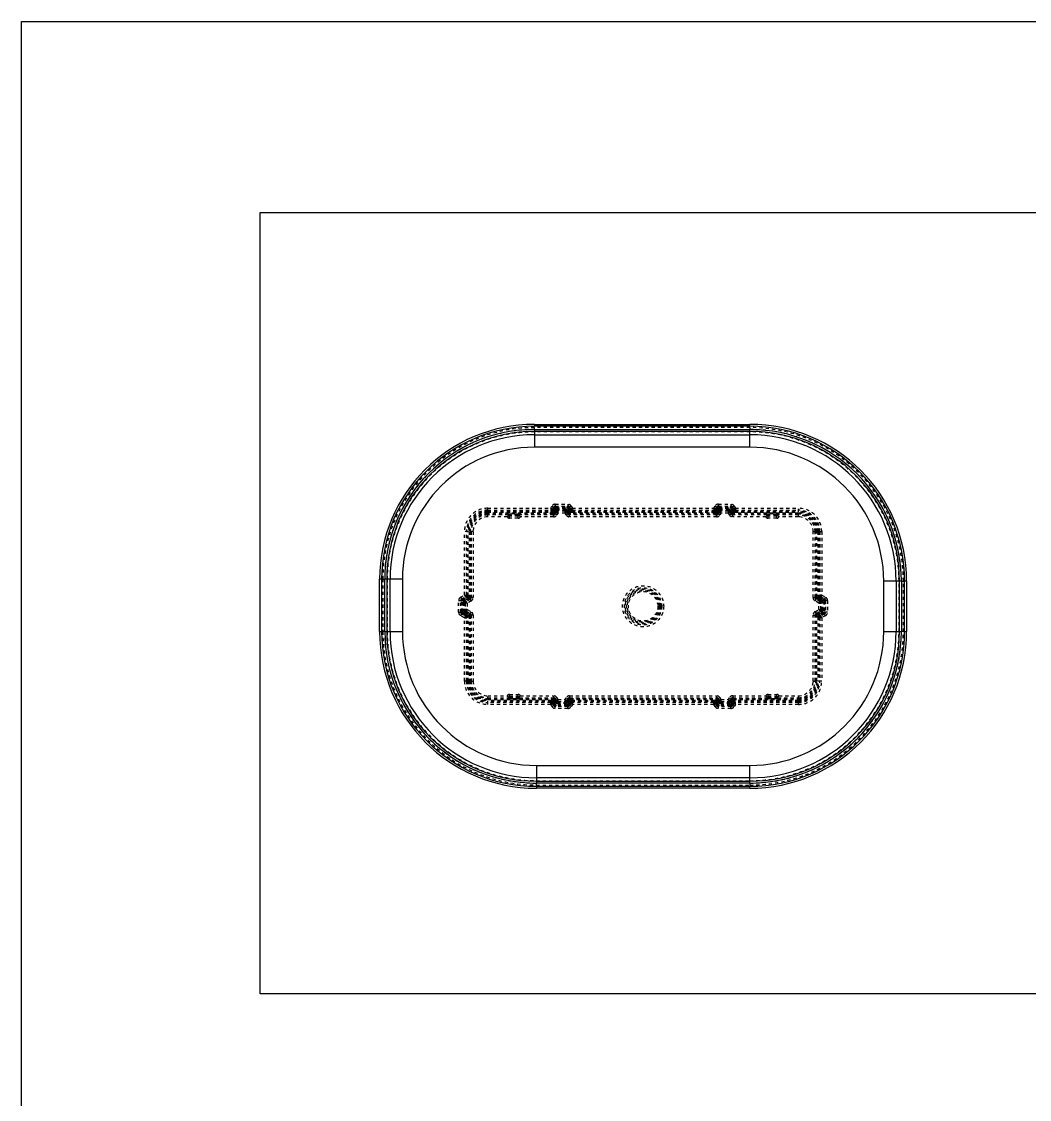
# Model space of a CAD drawing. Header units: millimetres. Extents: x 835 to 1873, y -1769 to 372.
# Drawn here: x 835 to 1354, y -183 to 372 of the extents above; entities that cross this region are included whole.
import ezdxf

# ---------------------------------------------------------------- set-up
doc = ezdxf.new("R2010")
doc.units = ezdxf.units.MM
doc.header["$LTSCALE"] = 16.335
doc.linetypes.add('HIDDEN', pattern=[0.2, 0.1, -0.1])
doc.layers.get('0').update_dxf_attribs({"linetype": 'CONTINUOUS'})
doc.layers.add('DEFAULT_2', color=8, linetype='HIDDEN')

msp = doc.modelspace()

# ---------------------------------------------------------------- linework, layer by layer
at = {"color": 7, "linetype": 'Continuous'}
for p, q in [((1098.872, 164.842), (1098.872, 163.842)), ((1098.872, 164.842), (1209.872, 164.842)), ((1209.872, 163.842), (1098.872, 163.842)), ((1098.872, 162.181), (1098.872, 153.074)), ((1098.872, 162.181), (1209.872, 162.181)), ((1209.872, 161.196), (1098.872, 161.196)), ((1209.872, 163.842), (1209.872, 164.842)), ((1209.872, 153.074), (1209.872, 162.181)), ((1098.872, 159.476), (1209.872, 159.476)), ((1209.872, 153.074), (1098.872, 153.074)), ((1019.148, 58.118), (1019.148, 85.118)), ((1020.148, 85.118), (1019.148, 85.118)), ((1020.148, 85.118), (1020.148, 58.118)), ((1021.809, 58.118), (1021.809, 85.118)), ((1030.915, 85.118), (1021.809, 85.118)), ((1022.794, 85.118), (1022.794, 58.118)), ((1024.514, 58.118), (1024.514, 85.118)), ((1030.915, 85.118), (1030.915, 58.118)), ((1287.935, 84.118), (1278.829, 84.118)), ((1278.829, 58.118), (1278.829, 84.118)), ((1285.23, 84.118), (1285.23, 58.118)), ((1286.95, 58.118), (1286.95, 84.118)), ((1287.935, 84.118), (1287.935, 58.118)), ((1290.596, 84.118), (1289.596, 84.118)), ((1289.596, 58.118), (1289.596, 84.118)), ((1290.596, 84.118), (1290.596, 58.118)), ((1019.148, 58.118), (1020.148, 58.118)), ((1021.809, 58.118), (1030.915, 58.118)), ((1278.829, 58.118), (1287.935, 58.118)), ((1289.596, 58.118), (1290.596, 58.118)), ((1099.872, -10.839), (1209.872, -10.839)), ((1099.872, -10.839), (1099.872, -19.946)), ((1209.872, -19.946), (1209.872, -10.839)), ((1209.872, -17.241), (1099.872, -17.241)), ((1099.872, -18.961), (1209.872, -18.961)), ((1209.872, -19.946), (1099.872, -19.946)), ((1099.872, -21.607), (1209.872, -21.607)), ((1099.872, -21.607), (1099.872, -22.607)), ((1209.872, -22.607), (1209.872, -21.607)), ((1209.872, -22.607), (1099.872, -22.607))]:
    msp.add_line(p, q, dxfattribs=at)
for points in [[(834.681, 372.378), (1873.117, 372.378), (1873.117, -1769.492), (834.681, -1769.492)], [(957.551, 274.073), (1828.528, 274.073), (1828.528, -128.598), (957.551, -128.598)]]:
    msp.add_lwpolyline(points, close=True)
for centre, radius, start, end in [((1098.872, 85.118), 79.724, 90, 180), ((1098.872, 85.118), 78.724, 90, 180), ((1098.872, 85.118), 77.063, 90, 180), ((1098.872, 85.118), 76.078, 90, 180), ((1209.872, 84.118), 80.724, 0, 90), ((1209.872, 84.118), 79.724, 0, 90), ((1209.872, 84.118), 78.063, 0, 90), ((1209.872, 84.118), 77.078, 0, 90), ((1098.872, 85.118), 74.358, 90, 180), ((1209.872, 84.118), 75.358, 0, 90), ((1098.872, 85.118), 67.957, 90, 180), ((1209.872, 84.118), 68.957, 0, 90), ((1099.872, 58.118), 80.724, 180, 270), ((1099.872, 58.118), 79.724, 180, 270), ((1099.872, 58.118), 78.063, 180, 270), ((1099.872, 58.118), 77.078, 180, 270), ((1099.872, 58.118), 75.358, 180, 270), ((1099.872, 58.118), 68.957, 180, 270), ((1209.872, 58.118), 80.724, 270, 0), ((1209.872, 58.118), 79.724, 270, 360), ((1209.872, 58.118), 78.063, 270, 360), ((1209.872, 58.118), 77.078, 270, 0), ((1209.872, 58.118), 75.358, 270, 0), ((1209.872, 58.118), 68.957, 270, 0)]:
    msp.add_arc(centre, radius, start, end, dxfattribs=at)
at = {"layer": 'DEFAULT_2', "color": 8, "linetype": 'HIDDEN'}
for p, q in [((1098.872, 162.181), (1098.872, 163.183)), ((1209.872, 163.183), (1098.872, 163.183)), ((1098.872, 162.198), (1209.872, 162.198)), ((1209.872, 163.183), (1209.872, 162.181)), ((1209.872, 160.953), (1098.872, 160.953)), ((1107.294, 121.646), (1107.92, 122.73)), ((1107.92, 122.73), (1108.783, 122.232)), ((1108.157, 121.148), (1108.783, 122.232)), ((1109.067, 121.739), (1108.783, 122.232)), ((1109.646, 123.726), (1109.646, 122.73)), ((1109.646, 123.726), (1116.094, 123.726)), ((1109.93, 122.237), (1109.646, 122.73)), ((1109.646, 122.73), (1116.094, 122.73)), ((1109.93, 121.739), (1109.93, 122.237)), ((1109.93, 122.237), (1115.81, 122.237)), ((1115.81, 122.237), (1116.094, 122.73)), ((1115.81, 121.739), (1115.81, 122.237)), ((1116.094, 123.726), (1116.094, 122.73)), ((1116.672, 121.739), (1116.957, 122.232)), ((1117.819, 122.73), (1116.957, 122.232)), ((1116.957, 122.232), (1117.582, 121.148)), ((1117.819, 122.73), (1118.445, 121.646)), ((1191.299, 121.646), (1191.924, 122.73)), ((1191.924, 122.73), (1192.787, 122.232)), ((1192.161, 121.148), (1192.787, 122.232)), ((1193.072, 121.739), (1192.787, 122.232)), ((1193.65, 123.726), (1193.65, 122.73)), ((1193.65, 123.726), (1200.098, 123.726)), ((1193.65, 122.73), (1200.098, 122.73)), ((1193.934, 122.237), (1193.65, 122.73)), ((1193.934, 121.739), (1193.934, 122.237)), ((1193.934, 122.237), (1199.814, 122.237)), ((1199.814, 122.237), (1200.098, 122.73)), ((1199.814, 121.739), (1199.814, 122.237)), ((1200.098, 123.726), (1200.098, 122.73)), ((1200.677, 121.739), (1200.961, 122.232)), ((1201.824, 122.73), (1200.961, 122.232)), ((1200.961, 122.232), (1201.587, 121.148)), ((1201.824, 122.73), (1202.45, 121.646)), ((1074.872, 119.659), (1074.872, 121.646)), ((1074.872, 121.646), (1107.294, 121.646)), ((1074.872, 120.65), (1107.294, 120.65)), ((1074.872, 120.157), (1107.579, 120.157)), ((1074.872, 119.659), (1107.579, 119.659)), ((1074.872, 117.201), (1074.872, 119.188)), ((1108.426, 119.188), (1074.872, 119.188)), ((1108.426, 118.69), (1074.872, 118.69)), ((1085.46, 118.197), (1074.872, 118.197)), ((1084.901, 117.201), (1074.872, 117.201)), ((1085.653, 118.095), (1085.352, 117.794)), ((1085.352, 117.794), (1085.76, 117.794)), ((1085.46, 118.197), (1085.46, 118.603)), ((1085.76, 117.794), (1085.76, 118.298)), ((1086.169, 118.298), (1085.76, 118.298)), ((1085.86, 117.989), (1086.169, 118.298)), ((1086.06, 116.489), (1086.06, 117.89)), ((1090.46, 117.89), (1086.06, 117.89)), ((1090.46, 117.485), (1086.06, 117.485)), ((1090.337, 118.642), (1086.182, 118.642)), ((1090.265, 118.388), (1086.255, 118.388)), ((1090.76, 118.298), (1090.35, 118.298)), ((1090.659, 117.989), (1090.35, 118.298)), ((1090.46, 116.489), (1090.46, 117.89)), ((1090.76, 118.298), (1090.76, 117.794)), ((1091.167, 117.794), (1090.76, 117.794)), ((1090.866, 118.095), (1091.167, 117.794)), ((1091.06, 118.603), (1091.06, 118.197)), ((1108.71, 118.197), (1091.06, 118.197)), ((1108.71, 117.201), (1091.618, 117.201)), ((1107.294, 121.646), (1107.294, 120.65)), ((1107.294, 121.646), (1108.157, 121.148)), ((1107.294, 120.65), (1107.579, 120.157)), ((1107.579, 119.659), (1107.579, 120.157)), ((1108.157, 121.148), (1108.441, 120.656)), ((1108.426, 119.188), (1108.426, 118.69)), ((1108.426, 118.69), (1108.71, 118.197)), ((1108.441, 120.656), (1109.067, 121.739)), ((1108.873, 120.407), (1108.441, 120.656)), ((1108.71, 117.201), (1108.71, 118.197)), ((1109.379, 120.341), (1108.857, 119.437)), ((1108.857, 119.437), (1109.289, 119.188)), ((1108.873, 120.407), (1109.499, 121.49)), ((1109.499, 121.49), (1109.067, 121.739)), ((1109.811, 120.092), (1109.289, 119.188)), ((1109.289, 119.188), (1109.573, 118.696)), ((1109.379, 120.341), (1109.811, 120.092)), ((1110.095, 119.599), (1109.573, 118.696)), ((1110.436, 118.197), (1109.573, 118.696)), ((1110.095, 119.599), (1109.811, 120.092)), ((1109.93, 121.739), (1115.81, 121.739)), ((1110.958, 119.101), (1110.095, 119.599)), ((1110.958, 119.101), (1110.436, 118.197)), ((1110.673, 121.088), (1110.673, 120.59)), ((1115.066, 121.088), (1110.673, 121.088)), ((1110.958, 120.097), (1110.673, 120.59)), ((1115.066, 120.59), (1110.673, 120.59)), ((1110.958, 119.101), (1110.958, 120.097)), ((1114.782, 120.097), (1110.958, 120.097)), ((1114.782, 119.101), (1110.958, 119.101)), ((1114.782, 120.097), (1115.066, 120.59)), ((1114.782, 119.101), (1114.782, 120.097)), ((1114.782, 119.101), (1115.645, 119.599)), ((1115.304, 118.197), (1114.782, 119.101)), ((1115.066, 121.088), (1115.066, 120.59)), ((1115.304, 118.197), (1116.166, 118.696)), ((1115.645, 119.599), (1115.929, 120.092)), ((1116.166, 118.696), (1115.645, 119.599)), ((1116.36, 120.341), (1115.929, 120.092)), ((1116.451, 119.188), (1115.929, 120.092)), ((1116.451, 119.188), (1116.166, 118.696)), ((1116.241, 121.49), (1116.672, 121.739)), ((1116.241, 121.49), (1116.867, 120.407)), ((1116.882, 119.437), (1116.36, 120.341)), ((1116.882, 119.437), (1116.451, 119.188)), ((1116.672, 121.739), (1117.298, 120.656)), ((1116.867, 120.407), (1117.298, 120.656)), ((1117.314, 118.69), (1117.029, 118.197)), ((1117.029, 117.201), (1117.029, 118.197)), ((1192.715, 118.197), (1117.029, 118.197)), ((1192.715, 117.201), (1117.029, 117.201)), ((1117.582, 121.148), (1117.298, 120.656)), ((1117.314, 119.188), (1117.314, 118.69)), ((1192.43, 119.188), (1117.314, 119.188)), ((1192.43, 118.69), (1117.314, 118.69)), ((1118.445, 121.646), (1117.582, 121.148)), ((1118.445, 120.65), (1118.161, 120.157)), ((1118.161, 119.659), (1118.161, 120.157)), ((1118.161, 120.157), (1191.583, 120.157)), ((1118.161, 119.659), (1191.583, 119.659)), ((1118.445, 121.646), (1118.445, 120.65)), ((1118.445, 121.646), (1191.299, 121.646)), ((1118.445, 120.65), (1191.299, 120.65)), ((1191.299, 121.646), (1191.299, 120.65)), ((1191.299, 121.646), (1192.161, 121.148)), ((1191.299, 120.65), (1191.583, 120.157)), ((1191.583, 119.659), (1191.583, 120.157)), ((1192.161, 121.148), (1192.446, 120.656)), ((1192.43, 119.188), (1192.43, 118.69)), ((1192.43, 118.69), (1192.715, 118.197)), ((1192.446, 120.656), (1193.072, 121.739)), ((1192.877, 120.407), (1192.446, 120.656)), ((1192.715, 117.201), (1192.715, 118.197)), ((1193.384, 120.341), (1192.862, 119.437)), ((1192.862, 119.437), (1193.293, 119.188)), ((1192.877, 120.407), (1193.503, 121.49)), ((1193.503, 121.49), (1193.072, 121.739)), ((1193.815, 120.092), (1193.293, 119.188)), ((1193.293, 119.188), (1193.578, 118.696)), ((1193.384, 120.341), (1193.815, 120.092)), ((1194.099, 119.599), (1193.578, 118.696)), ((1194.44, 118.197), (1193.578, 118.696)), ((1194.099, 119.599), (1193.815, 120.092)), ((1193.934, 121.739), (1199.814, 121.739)), ((1194.962, 119.101), (1194.099, 119.599)), ((1194.962, 119.101), (1194.44, 118.197)), ((1194.678, 121.088), (1194.678, 120.59)), ((1199.071, 121.088), (1194.678, 121.088)), ((1199.071, 120.59), (1194.678, 120.59)), ((1194.962, 120.097), (1194.678, 120.59)), ((1194.962, 119.101), (1194.962, 120.097)), ((1198.786, 120.097), (1194.962, 120.097)), ((1198.786, 119.101), (1194.962, 119.101)), ((1198.786, 120.097), (1199.071, 120.59)), ((1198.786, 119.101), (1198.786, 120.097)), ((1198.786, 119.101), (1199.649, 119.599)), ((1199.308, 118.197), (1198.786, 119.101)), ((1199.071, 121.088), (1199.071, 120.59)), ((1199.308, 118.197), (1200.171, 118.696)), ((1199.649, 119.599), (1199.933, 120.092)), ((1200.171, 118.696), (1199.649, 119.599)), ((1200.365, 120.341), (1199.933, 120.092)), ((1200.455, 119.188), (1199.933, 120.092)), ((1200.455, 119.188), (1200.171, 118.696)), ((1200.245, 121.49), (1200.677, 121.739)), ((1200.245, 121.49), (1200.871, 120.407)), ((1200.887, 119.437), (1200.365, 120.341)), ((1200.887, 119.437), (1200.455, 119.188)), ((1200.677, 121.739), (1201.302, 120.656)), ((1200.871, 120.407), (1201.302, 120.656)), ((1201.318, 118.69), (1201.034, 118.197)), ((1201.034, 117.201), (1201.034, 118.197)), ((1218.684, 118.197), (1201.034, 118.197)), ((1218.126, 117.201), (1201.034, 117.201)), ((1201.587, 121.148), (1201.302, 120.656)), ((1201.318, 119.188), (1201.318, 118.69)), ((1234.872, 119.188), (1201.318, 119.188)), ((1234.872, 118.69), (1201.318, 118.69)), ((1202.45, 121.646), (1201.587, 121.148)), ((1202.45, 120.65), (1202.165, 120.157)), ((1202.165, 119.659), (1202.165, 120.157)), ((1202.165, 120.157), (1234.872, 120.157)), ((1202.165, 119.659), (1234.872, 119.659)), ((1202.45, 121.646), (1202.45, 120.65)), ((1202.45, 121.646), (1234.872, 121.646)), ((1202.45, 120.65), (1234.872, 120.65)), ((1218.878, 118.095), (1218.577, 117.794)), ((1218.577, 117.794), (1218.984, 117.794)), ((1218.684, 118.197), (1218.684, 118.603)), ((1219.394, 118.298), (1218.984, 118.298)), ((1218.984, 117.794), (1218.984, 118.298)), ((1219.085, 117.989), (1219.394, 118.298)), ((1223.684, 117.89), (1219.284, 117.89)), ((1219.284, 116.489), (1219.284, 117.89)), ((1223.684, 117.485), (1219.284, 117.485)), ((1223.562, 118.642), (1219.407, 118.642)), ((1223.489, 118.388), (1219.479, 118.388)), ((1223.984, 118.298), (1223.575, 118.298)), ((1223.884, 117.989), (1223.575, 118.298)), ((1223.684, 116.489), (1223.684, 117.89)), ((1223.984, 118.298), (1223.984, 117.794)), ((1224.392, 117.794), (1223.984, 117.794)), ((1224.091, 118.095), (1224.392, 117.794)), ((1224.284, 118.603), (1224.284, 118.197)), ((1234.872, 118.197), (1224.284, 118.197)), ((1234.872, 117.201), (1224.843, 117.201)), ((1234.872, 119.659), (1234.872, 121.646)), ((1234.872, 117.201), (1234.872, 119.188)), ((1090.46, 116.489), (1086.06, 116.489)), ((1223.684, 116.489), (1219.284, 116.489)), ((1062.843, 76.93), (1062.843, 109.618)), ((1064.83, 109.618), (1062.843, 109.618)), ((1063.839, 76.93), (1063.839, 109.618)), ((1064.332, 76.648), (1064.332, 109.618)), ((1064.83, 76.648), (1064.83, 109.618)), ((1065.301, 109.618), (1065.301, 75.889)), ((1067.288, 109.618), (1065.301, 109.618)), ((1065.8, 109.618), (1065.8, 75.889)), ((1066.292, 109.618), (1066.292, 75.605)), ((1067.288, 109.618), (1067.288, 75.605)), ((1242.456, 109.618), (1244.443, 109.618)), ((1242.456, 75.605), (1242.456, 109.618)), ((1243.452, 75.605), (1243.452, 109.618)), ((1243.944, 75.889), (1243.944, 109.618)), ((1244.443, 75.889), (1244.443, 109.618)), ((1244.914, 109.618), (1246.901, 109.618)), ((1244.914, 109.618), (1244.914, 76.648)), ((1245.412, 109.618), (1245.412, 76.648)), ((1245.905, 109.618), (1245.905, 76.93)), ((1246.901, 109.618), (1246.901, 76.93)), ((1020.807, 85.118), (1020.807, 58.118)), ((1020.807, 85.118), (1021.809, 85.118)), ((1021.791, 58.118), (1021.791, 85.118)), ((1023.037, 85.118), (1023.037, 58.118)), ((1286.707, 58.118), (1286.707, 84.118)), ((1287.935, 84.118), (1288.937, 84.118)), ((1287.953, 84.118), (1287.953, 58.118)), ((1288.937, 58.118), (1288.937, 84.118)), ((1059.853, 68.024), (1059.853, 74.036)), ((1059.853, 74.036), (1060.849, 74.036)), ((1060.838, 75.755), (1062.843, 76.93)), ((1060.838, 75.755), (1061.342, 74.895)), ((1060.849, 68.024), (1060.849, 74.036)), ((1061.342, 73.753), (1060.849, 74.036)), ((1061.342, 74.895), (1063.347, 76.071)), ((1061.834, 74.613), (1061.342, 74.895)), ((1061.342, 68.323), (1061.342, 73.753)), ((1061.84, 73.753), (1061.342, 73.753)), ((1061.834, 74.613), (1063.84, 75.788)), ((1062.086, 74.183), (1061.834, 74.613)), ((1061.84, 68.323), (1061.84, 73.753)), ((1062.086, 74.183), (1064.092, 75.359)), ((1062.301, 73.007), (1062.301, 69.228)), ((1062.301, 73.007), (1062.8, 73.007)), ((1062.8, 73.007), (1062.8, 69.228)), ((1063.292, 72.722), (1062.8, 73.007)), ((1062.843, 76.93), (1063.347, 76.071)), ((1062.843, 76.93), (1063.839, 76.93)), ((1065.052, 75.458), (1063.049, 74.301)), ((1063.049, 74.301), (1063.298, 73.87)), ((1063.292, 72.722), (1063.292, 69.513)), ((1064.288, 72.722), (1063.292, 72.722)), ((1065.301, 75.027), (1063.298, 73.87)), ((1063.79, 73.585), (1063.298, 73.87)), ((1063.347, 76.071), (1063.84, 75.788)), ((1065.794, 74.742), (1063.79, 73.585)), ((1064.288, 72.722), (1063.79, 73.585)), ((1063.839, 76.93), (1064.332, 76.648)), ((1064.092, 75.359), (1063.84, 75.788)), ((1066.292, 73.879), (1064.288, 72.722)), ((1064.288, 72.722), (1064.288, 69.513)), ((1064.83, 76.648), (1064.332, 76.648)), ((1065.052, 75.458), (1065.301, 75.027)), ((1065.301, 75.889), (1065.8, 75.889)), ((1065.301, 75.027), (1065.794, 74.742)), ((1066.292, 73.879), (1065.794, 74.742)), ((1065.8, 75.889), (1066.292, 75.605)), ((1067.288, 75.605), (1066.292, 75.605)), ((1242.456, 75.605), (1243.452, 75.605)), ((1243.944, 75.889), (1243.452, 75.605)), ((1243.452, 73.879), (1243.95, 74.742)), ((1245.456, 72.722), (1243.452, 73.879)), ((1244.443, 75.889), (1243.944, 75.889)), ((1244.443, 75.027), (1243.95, 74.742)), ((1245.954, 73.585), (1243.95, 74.742)), ((1244.692, 75.458), (1244.443, 75.027)), ((1246.446, 73.87), (1244.443, 75.027)), ((1246.695, 74.301), (1244.692, 75.458)), ((1244.914, 76.648), (1245.412, 76.648)), ((1245.905, 76.93), (1245.412, 76.648)), ((1245.456, 72.722), (1245.954, 73.585)), ((1245.456, 72.722), (1246.452, 72.722)), ((1245.456, 69.513), (1245.456, 72.722)), ((1245.652, 75.359), (1245.904, 75.788)), ((1245.652, 75.359), (1247.658, 74.183)), ((1246.397, 76.071), (1245.904, 75.788)), ((1245.904, 75.788), (1247.91, 74.613)), ((1246.901, 76.93), (1245.905, 76.93)), ((1245.954, 73.585), (1246.446, 73.87)), ((1246.901, 76.93), (1246.397, 76.071)), ((1246.397, 76.071), (1248.402, 74.895)), ((1246.695, 74.301), (1246.446, 73.87)), ((1246.452, 72.722), (1246.944, 73.007)), ((1246.452, 69.513), (1246.452, 72.722)), ((1246.901, 76.93), (1248.906, 75.755)), ((1247.443, 73.007), (1246.944, 73.007)), ((1246.944, 69.228), (1246.944, 73.007)), ((1247.443, 69.228), (1247.443, 73.007)), ((1247.658, 74.183), (1247.91, 74.613)), ((1247.904, 73.753), (1248.402, 73.753)), ((1247.904, 73.753), (1247.904, 68.323)), ((1247.91, 74.613), (1248.402, 74.895)), ((1248.906, 75.755), (1248.402, 74.895)), ((1248.402, 73.753), (1248.895, 74.036)), ((1248.402, 73.753), (1248.402, 68.323)), ((1249.891, 74.036), (1248.895, 74.036)), ((1248.895, 74.036), (1248.895, 68.024)), ((1249.891, 74.036), (1249.891, 68.024)), ((1059.853, 68.024), (1060.849, 68.024)), ((1061.342, 68.323), (1060.849, 68.024)), ((1060.923, 66.258), (1061.384, 67.141)), ((1061.84, 68.323), (1061.342, 68.323)), ((1061.877, 67.44), (1061.384, 67.141)), ((1063.305, 66.138), (1061.384, 67.141)), ((1062.108, 67.881), (1061.877, 67.44)), ((1063.797, 66.436), (1061.877, 67.44)), ((1064.028, 66.878), (1062.108, 67.881)), ((1062.301, 69.228), (1062.8, 69.228)), ((1063.292, 69.513), (1062.8, 69.228)), ((1063.049, 67.934), (1063.298, 68.365)), ((1063.049, 67.934), (1065.052, 66.777)), ((1064.288, 69.513), (1063.292, 69.513)), ((1063.79, 68.65), (1063.298, 68.365)), ((1063.298, 68.365), (1065.301, 67.209)), ((1064.288, 69.513), (1063.79, 68.65)), ((1063.79, 68.65), (1065.794, 67.493)), ((1064.028, 66.878), (1063.797, 66.436)), ((1064.288, 69.513), (1066.292, 68.356)), ((1065.052, 66.777), (1065.301, 67.209)), ((1065.301, 67.209), (1065.794, 67.493)), ((1066.292, 68.356), (1065.794, 67.493)), ((1243.452, 68.356), (1245.456, 69.513)), ((1243.452, 68.356), (1243.95, 67.493)), ((1243.95, 67.493), (1245.954, 68.65)), ((1244.443, 67.209), (1243.95, 67.493)), ((1244.443, 67.209), (1246.446, 68.365)), ((1244.692, 66.777), (1244.443, 67.209)), ((1244.692, 66.777), (1246.695, 67.934)), ((1245.456, 69.513), (1246.452, 69.513)), ((1245.456, 69.513), (1245.954, 68.65)), ((1247.636, 67.881), (1245.716, 66.878)), ((1245.716, 66.878), (1245.947, 66.436)), ((1247.867, 67.44), (1245.947, 66.436)), ((1245.954, 68.65), (1246.446, 68.365)), ((1248.36, 67.141), (1246.439, 66.138)), ((1246.695, 67.934), (1246.446, 68.365)), ((1246.452, 69.513), (1246.944, 69.228)), ((1247.443, 69.228), (1246.944, 69.228)), ((1247.636, 67.881), (1247.867, 67.44)), ((1247.867, 67.44), (1248.36, 67.141)), ((1247.904, 68.323), (1248.402, 68.323)), ((1248.821, 66.258), (1248.36, 67.141)), ((1248.402, 68.323), (1248.895, 68.024)), ((1249.891, 68.024), (1248.895, 68.024)), ((1062.843, 65.255), (1060.923, 66.258)), ((1062.843, 65.255), (1063.305, 66.138)), ((1062.843, 32.618), (1062.843, 65.255)), ((1062.843, 65.255), (1063.839, 65.255)), ((1063.305, 66.138), (1063.797, 66.436)), ((1063.839, 65.255), (1064.332, 65.553)), ((1063.839, 32.618), (1063.839, 65.255)), ((1064.332, 32.618), (1064.332, 65.553)), ((1064.83, 65.553), (1064.332, 65.553)), ((1064.83, 32.618), (1064.83, 65.553)), ((1065.301, 66.346), (1065.301, 32.618)), ((1065.301, 66.346), (1065.8, 66.346)), ((1065.8, 66.346), (1066.292, 66.63)), ((1065.8, 66.346), (1065.8, 32.618)), ((1066.292, 66.63), (1066.292, 32.618)), ((1067.288, 66.63), (1066.292, 66.63)), ((1067.288, 66.63), (1067.288, 32.618)), ((1242.456, 66.63), (1243.452, 66.63)), ((1242.456, 32.618), (1242.456, 66.63)), ((1243.944, 66.346), (1243.452, 66.63)), ((1243.452, 32.618), (1243.452, 66.63)), ((1244.443, 66.346), (1243.944, 66.346)), ((1243.944, 32.618), (1243.944, 66.346)), ((1244.443, 32.618), (1244.443, 66.346)), ((1244.914, 65.553), (1245.412, 65.553)), ((1244.914, 65.553), (1244.914, 32.618)), ((1245.905, 65.255), (1245.412, 65.553)), ((1245.412, 65.553), (1245.412, 32.618)), ((1246.901, 65.255), (1245.905, 65.255)), ((1245.905, 65.255), (1245.905, 32.618)), ((1246.439, 66.138), (1245.947, 66.436)), ((1246.901, 65.255), (1246.439, 66.138)), ((1248.821, 66.258), (1246.901, 65.255)), ((1246.901, 65.255), (1246.901, 32.618)), ((1021.809, 58.118), (1020.807, 58.118)), ((1288.937, 58.118), (1287.935, 58.118)), ((1064.83, 32.618), (1062.843, 32.618)), ((1065.301, 32.618), (1067.288, 32.618)), ((1242.456, 32.618), (1244.443, 32.618)), ((1246.901, 32.618), (1244.914, 32.618)), ((1074.872, 23.047), (1074.872, 25.034)), ((1074.872, 25.034), (1084.901, 25.034)), ((1074.872, 24.038), (1085.46, 24.038)), ((1074.872, 23.545), (1108.426, 23.545)), ((1074.872, 23.047), (1108.426, 23.047)), ((1074.872, 20.589), (1074.872, 22.576)), ((1107.579, 22.576), (1074.872, 22.576)), ((1085.352, 24.441), (1085.76, 24.441)), ((1085.653, 24.14), (1085.352, 24.441)), ((1085.46, 23.633), (1085.46, 24.038)), ((1085.76, 23.938), (1085.76, 24.441)), ((1085.76, 23.938), (1086.169, 23.938)), ((1085.86, 24.246), (1086.169, 23.938)), ((1086.06, 24.345), (1086.06, 25.746)), ((1086.06, 25.746), (1090.46, 25.746)), ((1086.06, 24.75), (1090.46, 24.75)), ((1086.06, 24.345), (1090.46, 24.345)), ((1086.182, 23.593), (1090.337, 23.593)), ((1086.255, 23.847), (1090.265, 23.847)), ((1090.659, 24.246), (1090.35, 23.938)), ((1090.35, 23.938), (1090.76, 23.938)), ((1090.46, 24.345), (1090.46, 25.746)), ((1090.76, 24.441), (1090.76, 23.938)), ((1091.167, 24.441), (1090.76, 24.441)), ((1090.866, 24.14), (1091.167, 24.441)), ((1091.06, 24.038), (1091.06, 23.633)), ((1091.06, 24.038), (1108.71, 24.038)), ((1091.618, 25.034), (1108.71, 25.034)), ((1107.579, 22.576), (1107.579, 22.078)), ((1108.426, 23.545), (1108.71, 24.038)), ((1108.426, 23.047), (1108.426, 23.545)), ((1108.71, 25.034), (1108.71, 24.038)), ((1108.857, 22.798), (1109.289, 23.047)), ((1108.857, 22.798), (1109.379, 21.894)), ((1109.289, 23.047), (1109.573, 23.54)), ((1109.289, 23.047), (1109.811, 22.143)), ((1110.436, 24.038), (1109.573, 23.54)), ((1109.573, 23.54), (1110.095, 22.636)), ((1110.095, 22.636), (1109.811, 22.143)), ((1110.958, 23.134), (1110.095, 22.636)), ((1110.436, 24.038), (1110.958, 23.134)), ((1110.958, 23.134), (1110.958, 22.138)), ((1110.958, 23.134), (1114.782, 23.134)), ((1114.782, 23.134), (1115.304, 24.038)), ((1114.782, 23.134), (1115.645, 22.636)), ((1114.782, 23.134), (1114.782, 22.138)), ((1115.304, 24.038), (1116.166, 23.54)), ((1115.645, 22.636), (1116.166, 23.54)), ((1115.645, 22.636), (1115.929, 22.143)), ((1115.929, 22.143), (1116.451, 23.047)), ((1116.451, 23.047), (1116.166, 23.54)), ((1116.36, 21.894), (1116.882, 22.798)), ((1116.882, 22.798), (1116.451, 23.047)), ((1117.029, 25.034), (1192.715, 25.034)), ((1117.029, 25.034), (1117.029, 24.038)), ((1117.314, 23.545), (1117.029, 24.038)), ((1117.029, 24.038), (1192.715, 24.038)), ((1117.314, 23.545), (1192.43, 23.545)), ((1117.314, 23.047), (1117.314, 23.545)), ((1117.314, 23.047), (1192.43, 23.047)), ((1191.583, 22.576), (1118.161, 22.576)), ((1118.161, 22.576), (1118.161, 22.078)), ((1191.583, 22.576), (1191.583, 22.078)), ((1192.43, 23.545), (1192.715, 24.038)), ((1192.43, 23.047), (1192.43, 23.545)), ((1192.715, 25.034), (1192.715, 24.038)), ((1192.862, 22.798), (1193.293, 23.047)), ((1192.862, 22.798), (1193.384, 21.894)), ((1193.293, 23.047), (1193.578, 23.54)), ((1193.293, 23.047), (1193.815, 22.143)), ((1194.44, 24.038), (1193.578, 23.54)), ((1193.578, 23.54), (1194.099, 22.636)), ((1194.099, 22.636), (1193.815, 22.143)), ((1194.962, 23.134), (1194.099, 22.636)), ((1194.44, 24.038), (1194.962, 23.134)), ((1194.962, 23.134), (1198.786, 23.134)), ((1194.962, 23.134), (1194.962, 22.138)), ((1198.786, 23.134), (1199.308, 24.038)), ((1198.786, 23.134), (1199.649, 22.636)), ((1198.786, 23.134), (1198.786, 22.138)), ((1199.308, 24.038), (1200.171, 23.54)), ((1199.649, 22.636), (1200.171, 23.54)), ((1199.649, 22.636), (1199.933, 22.143)), ((1199.933, 22.143), (1200.455, 23.047)), ((1200.455, 23.047), (1200.171, 23.54)), ((1200.365, 21.894), (1200.887, 22.798)), ((1200.887, 22.798), (1200.455, 23.047)), ((1201.034, 25.034), (1218.126, 25.034)), ((1201.034, 25.034), (1201.034, 24.038)), ((1201.034, 24.038), (1218.684, 24.038)), ((1201.318, 23.545), (1201.034, 24.038)), ((1201.318, 23.545), (1234.872, 23.545)), ((1201.318, 23.047), (1201.318, 23.545)), ((1201.318, 23.047), (1234.872, 23.047)), ((1234.872, 22.576), (1202.165, 22.576)), ((1202.165, 22.576), (1202.165, 22.078)), ((1218.577, 24.441), (1218.984, 24.441)), ((1218.878, 24.14), (1218.577, 24.441)), ((1218.684, 23.633), (1218.684, 24.038)), ((1218.984, 23.938), (1218.984, 24.441)), ((1218.984, 23.938), (1219.394, 23.938)), ((1219.085, 24.246), (1219.394, 23.938)), ((1219.284, 25.746), (1223.684, 25.746)), ((1219.284, 24.345), (1219.284, 25.746)), ((1219.284, 24.75), (1223.684, 24.75)), ((1219.284, 24.345), (1223.684, 24.345)), ((1219.407, 23.593), (1223.562, 23.593)), ((1219.479, 23.847), (1223.489, 23.847)), ((1223.884, 24.246), (1223.575, 23.938)), ((1223.575, 23.938), (1223.984, 23.938)), ((1223.684, 24.345), (1223.684, 25.746)), ((1224.392, 24.441), (1223.984, 24.441)), ((1223.984, 24.441), (1223.984, 23.938)), ((1224.091, 24.14), (1224.392, 24.441)), ((1224.284, 24.038), (1234.872, 24.038)), ((1224.284, 24.038), (1224.284, 23.633)), ((1224.843, 25.034), (1234.872, 25.034)), ((1234.872, 23.047), (1234.872, 25.034)), ((1234.872, 20.589), (1234.872, 22.576)), ((1107.579, 22.078), (1074.872, 22.078)), ((1107.294, 21.585), (1074.872, 21.585)), ((1107.294, 20.589), (1074.872, 20.589)), ((1107.294, 21.585), (1107.579, 22.078)), ((1107.294, 20.589), (1107.294, 21.585)), ((1107.294, 20.589), (1108.157, 21.087)), ((1107.92, 19.505), (1107.294, 20.589)), ((1107.92, 19.505), (1108.783, 20.003)), ((1108.157, 21.087), (1108.441, 21.58)), ((1108.783, 20.003), (1108.157, 21.087)), ((1108.873, 21.829), (1108.441, 21.58)), ((1109.067, 20.496), (1108.441, 21.58)), ((1109.067, 20.496), (1108.783, 20.003)), ((1109.499, 20.745), (1108.873, 21.829)), ((1109.499, 20.745), (1109.067, 20.496)), ((1109.379, 21.894), (1109.811, 22.143)), ((1109.93, 19.998), (1109.646, 19.505)), ((1109.646, 18.509), (1109.646, 19.505)), ((1116.094, 19.505), (1109.646, 19.505)), ((1116.094, 18.509), (1109.646, 18.509)), ((1109.93, 20.496), (1109.93, 19.998)), ((1115.81, 20.496), (1109.93, 20.496)), ((1115.81, 19.998), (1109.93, 19.998)), ((1110.958, 22.138), (1110.673, 21.645)), ((1110.673, 21.147), (1110.673, 21.645)), ((1110.673, 21.645), (1115.066, 21.645)), ((1110.673, 21.147), (1115.066, 21.147)), ((1110.958, 22.138), (1114.782, 22.138)), ((1114.782, 22.138), (1115.066, 21.645)), ((1115.066, 21.147), (1115.066, 21.645)), ((1115.81, 20.496), (1115.81, 19.998)), ((1115.81, 19.998), (1116.094, 19.505)), ((1116.36, 21.894), (1115.929, 22.143)), ((1116.094, 18.509), (1116.094, 19.505)), ((1116.867, 21.829), (1116.241, 20.745)), ((1116.241, 20.745), (1116.672, 20.496)), ((1117.298, 21.58), (1116.672, 20.496)), ((1116.672, 20.496), (1116.957, 20.003)), ((1116.867, 21.829), (1117.298, 21.58)), ((1117.582, 21.087), (1116.957, 20.003)), ((1117.819, 19.505), (1116.957, 20.003)), ((1117.582, 21.087), (1117.298, 21.58)), ((1118.445, 20.589), (1117.582, 21.087)), ((1118.445, 20.589), (1117.819, 19.505)), ((1118.445, 21.585), (1118.161, 22.078)), ((1191.583, 22.078), (1118.161, 22.078)), ((1191.299, 21.585), (1118.445, 21.585)), ((1118.445, 20.589), (1118.445, 21.585)), ((1191.299, 20.589), (1118.445, 20.589)), ((1191.299, 21.585), (1191.583, 22.078)), ((1191.299, 20.589), (1191.299, 21.585)), ((1191.299, 20.589), (1192.161, 21.087)), ((1191.924, 19.505), (1191.299, 20.589)), ((1191.924, 19.505), (1192.787, 20.003)), ((1192.161, 21.087), (1192.446, 21.58)), ((1192.787, 20.003), (1192.161, 21.087)), ((1192.877, 21.829), (1192.446, 21.58)), ((1193.072, 20.496), (1192.446, 21.58)), ((1193.072, 20.496), (1192.787, 20.003)), ((1193.503, 20.745), (1192.877, 21.829)), ((1193.503, 20.745), (1193.072, 20.496)), ((1193.384, 21.894), (1193.815, 22.143)), ((1193.934, 19.998), (1193.65, 19.505)), ((1200.098, 19.505), (1193.65, 19.505)), ((1193.65, 18.509), (1193.65, 19.505)), ((1200.098, 18.509), (1193.65, 18.509)), ((1199.814, 20.496), (1193.934, 20.496)), ((1193.934, 20.496), (1193.934, 19.998)), ((1199.814, 19.998), (1193.934, 19.998)), ((1194.962, 22.138), (1194.678, 21.645)), ((1194.678, 21.645), (1199.071, 21.645)), ((1194.678, 21.147), (1194.678, 21.645)), ((1194.678, 21.147), (1199.071, 21.147)), ((1194.962, 22.138), (1198.786, 22.138)), ((1198.786, 22.138), (1199.071, 21.645)), ((1199.071, 21.147), (1199.071, 21.645)), ((1199.814, 20.496), (1199.814, 19.998)), ((1199.814, 19.998), (1200.098, 19.505)), ((1200.365, 21.894), (1199.933, 22.143)), ((1200.098, 18.509), (1200.098, 19.505)), ((1200.871, 21.829), (1200.245, 20.745)), ((1200.245, 20.745), (1200.677, 20.496)), ((1201.302, 21.58), (1200.677, 20.496)), ((1200.677, 20.496), (1200.961, 20.003)), ((1200.871, 21.829), (1201.302, 21.58)), ((1201.587, 21.087), (1200.961, 20.003)), ((1201.824, 19.505), (1200.961, 20.003)), ((1201.587, 21.087), (1201.302, 21.58)), ((1202.45, 20.589), (1201.587, 21.087)), ((1202.45, 20.589), (1201.824, 19.505)), ((1234.872, 22.078), (1202.165, 22.078)), ((1202.45, 21.585), (1202.165, 22.078)), ((1234.872, 21.585), (1202.45, 21.585)), ((1202.45, 20.589), (1202.45, 21.585)), ((1234.872, 20.589), (1202.45, 20.589)), ((1099.872, -18.718), (1209.872, -18.718)), ((1099.872, -20.948), (1099.872, -19.946)), ((1209.872, -19.963), (1099.872, -19.963)), ((1099.872, -20.948), (1209.872, -20.948)), ((1209.872, -19.946), (1209.872, -20.948))]:
    msp.add_line(p, q, dxfattribs=at)
for radius in [10.6, 9.6, 9.1, 8.6, 8.1, 7.6]:
    msp.add_circle((1154.872, 71.118), radius, dxfattribs=at)
for centre, radius, start, end in [((1098.872, 85.118), 78.065, 90, 180), ((1098.872, 85.118), 77.081, 90, 180), ((1209.872, 84.118), 79.065, 0, 90), ((1209.872, 84.118), 78.081, 0, 90), ((1098.872, 85.118), 75.835, 90, 180), ((1209.872, 84.118), 76.835, 0, 90), ((1109.645, 121.735), 1.991, 89.98259, 150.01741), ((1109.64, 121.743), 0.987, 89.69124, 150.30876), ((1109.932, 121.237), 1, 90.12541, 149.87459), ((1115.807, 121.237), 1, 30.12541, 89.87459), ((1116.095, 121.735), 1.991, 29.98259, 90.01741), ((1116.099, 121.743), 0.987, 29.69124, 90.30876), ((1193.649, 121.735), 1.991, 89.98259, 150.01741), ((1193.645, 121.743), 0.987, 89.69124, 150.30876), ((1193.937, 121.237), 1, 90.12541, 149.87459), ((1199.812, 121.237), 1, 30.12541, 89.87459), ((1200.099, 121.735), 1.991, 29.98259, 90.01741), ((1200.104, 121.743), 0.987, 29.69124, 90.30876), ((1074.872, 109.618), 12.029, 90, 180), ((1074.872, 109.618), 11.033, 90, 180), ((1074.872, 109.618), 10.54, 90, 180), ((1074.872, 109.618), 10.042, 90, 180), ((1074.872, 109.618), 9.571, 90, 180), ((1074.872, 109.618), 9.072, 90, 180), ((1074.872, 109.618), 8.58, 90, 180), ((1074.872, 109.618), 7.584, 90, 180), ((1086.061, 117.788), 1.299, 206.85174, 269.95407), ((1085.459, 118.306), 0.297, 75.60865, 89.96308), ((1084.606, 119.858), 2.209, 315.04553, 318.27519), ((1085.449, 118.296), 0.811, 6.50944, 25.28323), ((1091.07, 118.296), 0.811, 154.71715, 173.49019), ((1091.919, 119.864), 2.217, 221.72963, 224.94743), ((1090.459, 117.788), 1.299, 270.0461, 333.14809), ((1091.06, 118.306), 0.297, 90.03437, 104.30272), ((1107.29, 121.654), 1.004, 270.26349, 329.73651), ((1107.582, 121.149), 0.991, 269.83608, 330.16392), ((1107.579, 121.153), 1.494, 269.98976, 330.01024), ((1108.426, 119.686), 0.498, 269.98078, 330.01922), ((1108.424, 119.69), 1, 270.12541, 329.87459), ((1108.716, 119.184), 0.987, 269.69124, 330.30876), ((1108.711, 119.193), 1.991, 269.98259, 330.01741), ((1110.673, 119.594), 1.494, 89.98976, 150.01024), ((1109.93, 121.242), 0.498, 89.98078, 150.01922), ((1110.67, 119.599), 0.991, 89.83608, 150.16392), ((1110.962, 119.093), 1.004, 90.26349, 149.73651), ((1114.777, 119.093), 1.004, 30.26349, 89.73651), ((1115.067, 119.594), 1.494, 29.98978, 90.01022), ((1115.069, 119.599), 0.991, 29.83608, 90.16392), ((1117.029, 119.193), 1.991, 209.98259, 270.01741), ((1115.81, 121.242), 0.498, 29.98078, 90.01922), ((1117.024, 119.184), 0.987, 209.69124, 270.30876), ((1117.316, 119.69), 1, 210.12541, 269.87459), ((1118.161, 121.153), 1.494, 209.98978, 270.01022), ((1117.313, 119.686), 0.498, 209.98078, 270.01922), ((1118.158, 121.149), 0.991, 209.83608, 270.16392), ((1118.45, 121.654), 1.004, 210.26349, 269.73651), ((1191.294, 121.654), 1.004, 270.26349, 329.73651), ((1191.586, 121.149), 0.991, 269.83608, 330.16392), ((1191.583, 121.153), 1.494, 269.98976, 330.01024), ((1192.431, 119.686), 0.498, 269.98078, 330.01922), ((1192.428, 119.69), 1, 270.12541, 329.87459), ((1192.72, 119.184), 0.987, 269.69124, 330.30876), ((1192.715, 119.193), 1.991, 269.98259, 330.01741), ((1194.677, 119.594), 1.494, 89.98976, 150.01024), ((1193.934, 121.242), 0.498, 89.98078, 150.01922), ((1194.675, 119.599), 0.991, 89.83608, 150.16392), ((1194.967, 119.093), 1.004, 90.26349, 149.73651), ((1198.782, 119.093), 1.004, 30.26349, 89.73651), ((1199.071, 119.594), 1.494, 29.98978, 90.01022), ((1199.074, 119.599), 0.991, 29.83608, 90.16392), ((1201.033, 119.193), 1.991, 209.98259, 270.01741), ((1199.814, 121.242), 0.498, 29.98078, 90.01922), ((1201.028, 119.184), 0.987, 209.69124, 270.30876), ((1201.32, 119.69), 1, 210.12541, 269.87459), ((1202.165, 121.153), 1.494, 209.98978, 270.01022), ((1201.318, 119.686), 0.498, 209.98078, 270.01922), ((1202.162, 121.149), 0.991, 209.83608, 270.16392), ((1202.454, 121.654), 1.004, 210.26349, 269.73651), ((1219.285, 117.788), 1.299, 206.85174, 269.95407), ((1218.684, 118.306), 0.297, 75.60865, 89.96308), ((1217.831, 119.858), 2.209, 315.04553, 318.27519), ((1218.674, 118.296), 0.811, 6.50944, 25.28323), ((1224.295, 118.296), 0.811, 154.71715, 173.49019), ((1225.144, 119.864), 2.217, 221.72963, 224.94743), ((1223.683, 117.788), 1.299, 270.0461, 333.14809), ((1224.285, 118.306), 0.297, 90.03437, 104.30272), ((1234.872, 109.618), 12.029, 0, 90), ((1234.872, 109.618), 11.033, 0, 90), ((1234.872, 109.618), 10.54, 0, 90), ((1234.872, 109.618), 10.042, 0, 90), ((1234.872, 109.618), 9.571, 0, 90), ((1234.872, 109.618), 9.072, 0, 90), ((1234.872, 109.618), 8.58, 0, 90), ((1234.872, 109.618), 7.584, 0, 90), ((1061.845, 74.036), 1.991, 120.36297, 180.01702), ((1061.836, 74.041), 0.987, 120.0744, 180.30559), ((1062.342, 73.751), 1, 120.50446, 179.87554), ((1062.338, 73.754), 0.498, 120.3612, 180.01879), ((1063.795, 73.007), 1.494, 119.98978, 180.01022), ((1063.791, 73.01), 0.991, 119.83608, 180.16392), ((1064.296, 72.718), 1.004, 120.26349, 179.73651), ((1062.835, 76.935), 1.004, 300.64127, 359.73873), ((1063.341, 76.645), 0.991, 300.21785, 0.16215), ((1063.336, 76.648), 1.494, 300.36998, 0.01002), ((1064.804, 75.889), 0.498, 299.98078, 0.01922), ((1064.8, 75.891), 1, 300.12541, 359.87459), ((1065.305, 75.6), 0.987, 299.69124, 0.30876), ((1065.297, 75.604), 1.991, 299.98259, 0.01741), ((1244.447, 75.604), 1.991, 179.98259, 240.01741), ((1244.439, 75.6), 0.987, 179.69124, 240.30876), ((1244.944, 75.891), 1, 180.12541, 239.87459), ((1244.94, 75.889), 0.498, 179.98078, 240.01922), ((1246.408, 76.648), 1.494, 179.98996, 239.63005), ((1246.403, 76.645), 0.991, 179.83785, 239.78216), ((1246.909, 76.935), 1.004, 180.26127, 239.35873), ((1245.448, 72.718), 1.004, 0.26349, 59.73651), ((1245.953, 73.01), 0.991, 359.83608, 60.16392), ((1245.949, 73.007), 1.494, 359.98976, 60.01024), ((1247.406, 73.754), 0.498, 359.9812, 59.6388), ((1247.402, 73.751), 1, 0.12446, 59.49554), ((1247.908, 74.041), 0.987, 359.69441, 59.9256), ((1247.899, 74.036), 1.991, 359.98297, 59.63703), ((1061.844, 68.024), 1.991, 179.97995, 242.43005), ((1061.836, 68.019), 0.987, 179.67044, 242.73956), ((1062.342, 68.325), 1, 180.12404, 242.28596), ((1062.338, 68.322), 0.498, 179.97979, 242.43022), ((1063.795, 69.228), 1.494, 179.98976, 240.01024), ((1063.791, 69.225), 0.991, 179.83608, 240.16392), ((1064.296, 69.517), 1.004, 180.26349, 239.73651), ((1063.336, 65.554), 1.494, 359.98793, 62.42208), ((1064.804, 66.346), 0.498, 359.98078, 60.01922), ((1064.8, 66.344), 1, 0.12541, 59.87459), ((1065.305, 66.636), 0.987, 359.69124, 60.30876), ((1065.297, 66.631), 1.991, 359.98259, 60.01741), ((1244.447, 66.631), 1.991, 119.98259, 180.01741), ((1244.439, 66.636), 0.987, 119.69124, 180.30876), ((1244.944, 66.344), 1, 120.12541, 179.87459), ((1244.94, 66.346), 0.498, 119.98078, 180.01922), ((1246.408, 65.554), 1.494, 117.57792, 180.01207), ((1245.448, 69.517), 1.004, 300.26349, 359.73651), ((1245.953, 69.225), 0.991, 299.83608, 0.16392), ((1245.949, 69.228), 1.494, 299.98978, 0.01022), ((1247.406, 68.322), 0.498, 297.56979, 0.02021), ((1247.402, 68.325), 1, 297.71404, 359.87596), ((1247.908, 68.019), 0.987, 297.26044, 0.32956), ((1247.899, 68.024), 1.991, 297.56995, 0.02005), ((1062.835, 65.25), 1.004, 0.27792, 62.13208), ((1063.341, 65.556), 0.991, 359.82447, 62.58554), ((1246.403, 65.556), 0.991, 117.41447, 180.17553), ((1246.909, 65.25), 1.004, 117.86792, 179.72208), ((1099.872, 58.118), 79.065, 180, 270), ((1099.872, 58.118), 78.081, 180, 270), ((1099.872, 58.118), 76.835, 180, 270), ((1209.872, 58.118), 79.065, 270, 360), ((1209.872, 58.118), 78.081, 270, 0), ((1209.872, 58.118), 76.835, 270, 0), ((1074.872, 32.618), 12.029, 180, 270), ((1074.872, 32.618), 11.033, 180, 270), ((1074.872, 32.618), 10.54, 180, 270), ((1074.872, 32.618), 10.042, 180, 270), ((1074.872, 32.618), 9.571, 180, 270), ((1074.872, 32.618), 9.072, 180, 270), ((1074.872, 32.618), 8.58, 180, 270), ((1074.872, 32.618), 7.584, 180, 270), ((1234.872, 32.618), 12.029, 270, 0), ((1234.872, 32.618), 11.033, 270, 0), ((1234.872, 32.618), 10.54, 270, 0), ((1234.872, 32.618), 10.042, 270, 0), ((1234.872, 32.618), 9.571, 270, 0), ((1234.872, 32.618), 9.072, 270, 0), ((1234.872, 32.618), 8.58, 270, 0), ((1234.872, 32.618), 7.584, 270, 0), ((1086.061, 24.447), 1.299, 90.0461, 153.14809), ((1085.46, 23.928), 0.296, 270.00564, 277.7683), ((1084.598, 22.37), 2.219, 41.73156, 44.94618), ((1085.449, 23.939), 0.811, 334.71759, 353.48975), ((1091.913, 22.377), 2.209, 135.04553, 138.27519), ((1091.07, 23.939), 0.811, 186.50944, 205.28323), ((1090.459, 24.447), 1.299, 26.85174, 89.95407), ((1091.06, 23.929), 0.297, 255.60865, 269.96308), ((1107.579, 21.082), 1.494, 29.98978, 90.01022), ((1108.424, 22.545), 1, 30.12541, 89.87459), ((1108.426, 22.549), 0.498, 29.98078, 90.01922), ((1108.711, 23.043), 1.991, 29.98259, 90.01741), ((1108.716, 23.051), 0.987, 29.69124, 90.30876), ((1110.962, 23.142), 1.004, 210.26349, 269.73651), ((1114.777, 23.142), 1.004, 270.26349, 329.73651), ((1117.029, 23.043), 1.991, 89.98259, 150.01741), ((1117.024, 23.051), 0.987, 89.69124, 150.30876), ((1117.316, 22.545), 1, 90.12541, 149.87459), ((1118.161, 21.082), 1.494, 89.98976, 150.01024), ((1117.313, 22.549), 0.498, 89.98078, 150.01922), ((1191.583, 21.082), 1.494, 29.98978, 90.01022), ((1192.428, 22.545), 1, 30.12541, 89.87459), ((1192.431, 22.549), 0.498, 29.98078, 90.01922), ((1192.715, 23.043), 1.991, 29.98259, 90.01741), ((1192.72, 23.051), 0.987, 29.69124, 90.30876), ((1194.967, 23.142), 1.004, 210.26349, 269.73651), ((1198.782, 23.142), 1.004, 270.26349, 329.73651), ((1201.033, 23.043), 1.991, 89.98259, 150.01741), ((1201.028, 23.051), 0.987, 89.69124, 150.30876), ((1201.32, 22.545), 1, 90.12541, 149.87459), ((1202.165, 21.082), 1.494, 89.98976, 150.01024), ((1201.318, 22.549), 0.498, 89.98078, 150.01922), ((1219.285, 24.447), 1.299, 90.0461, 153.14809), ((1218.684, 23.928), 0.296, 270.00564, 277.7683), ((1217.823, 22.37), 2.219, 41.73156, 44.94618), ((1218.674, 23.939), 0.811, 334.71759, 353.48975), ((1225.138, 22.377), 2.209, 135.04553, 138.27519), ((1224.295, 23.939), 0.811, 186.50944, 205.28323), ((1223.683, 24.447), 1.299, 26.85174, 89.95407), ((1224.285, 23.929), 0.297, 255.60865, 269.96308), ((1107.29, 20.581), 1.004, 30.26349, 89.73651), ((1107.582, 21.086), 0.991, 29.83608, 90.16392), ((1109.645, 20.5), 1.991, 209.98259, 270.01741), ((1109.64, 20.492), 0.987, 209.69124, 270.30876), ((1109.932, 20.998), 1, 210.12541, 269.87459), ((1110.673, 22.641), 1.494, 209.98978, 270.01022), ((1109.93, 20.994), 0.498, 209.98078, 270.01922), ((1110.67, 22.636), 0.991, 209.83608, 270.16392), ((1115.069, 22.636), 0.991, 269.83608, 330.16392), ((1115.067, 22.641), 1.494, 269.98976, 330.01024), ((1115.81, 20.994), 0.498, 269.98078, 330.01922), ((1115.807, 20.998), 1, 270.12541, 329.87459), ((1116.099, 20.492), 0.987, 269.69124, 330.30876), ((1116.095, 20.5), 1.991, 269.98259, 330.01741), ((1118.158, 21.086), 0.991, 89.83608, 150.16392), ((1118.45, 20.581), 1.004, 90.26349, 149.73651), ((1191.294, 20.581), 1.004, 30.26349, 89.73651), ((1191.586, 21.086), 0.991, 29.83608, 90.16392), ((1193.649, 20.5), 1.991, 209.98259, 270.01741), ((1193.645, 20.492), 0.987, 209.69124, 270.30876), ((1193.937, 20.998), 1, 210.12541, 269.87459), ((1194.677, 22.641), 1.494, 209.98978, 270.01022), ((1193.934, 20.994), 0.498, 209.98078, 270.01922), ((1194.675, 22.636), 0.991, 209.83608, 270.16392), ((1199.074, 22.636), 0.991, 269.83608, 330.16392), ((1199.071, 22.641), 1.494, 269.98976, 330.01024), ((1199.814, 20.994), 0.498, 269.98078, 330.01922), ((1199.812, 20.998), 1, 270.12541, 329.87459), ((1200.104, 20.492), 0.987, 269.69124, 330.30876), ((1200.099, 20.5), 1.991, 269.98259, 330.01741), ((1202.162, 21.086), 0.991, 89.83608, 150.16392), ((1202.454, 20.581), 1.004, 90.26349, 149.73651)]:
    msp.add_arc(centre, radius, start, end, dxfattribs=at)
for points, knots in [([(1085.352, 117.794), (1085.31, 117.752), (1085.142, 117.569), (1085.001, 117.363), (1084.901, 117.201)], [0, 0, 0, 0, 0.2371202, 1, 1, 1, 1]), ([(1086.182, 118.642), (1086.109, 118.642), (1085.868, 118.639), (1085.627, 118.621), (1085.46, 118.603)], [0, 0, 0, 0, 0.3014297, 1, 1, 1, 1]), ([(1085.653, 118.095), (1085.639, 118.109), (1085.584, 118.158), (1085.513, 118.189), (1085.46, 118.197)], [0, 0, 0, 0, 0.2684669, 1, 1, 1, 1]), ([(1085.76, 117.904), (1085.76, 117.939), (1085.74, 118.016), (1085.686, 118.073), (1085.653, 118.095)], [0, 0, 0, 0, 0.4729419, 1, 1, 1, 1]), ([(1085.76, 118.187), (1085.76, 118.151), (1085.778, 118.074), (1085.829, 118.013), (1085.86, 117.989)], [0, 0, 0, 0, 0.4750837, 1, 1, 1, 1]), ([(1086.06, 117.485), (1085.981, 117.485), (1085.82, 117.555), (1085.76, 117.717), (1085.76, 117.794)], [0, 0, 0, 0, 0.5049819, 1, 1, 1, 1]), ([(1085.86, 117.989), (1085.874, 117.974), (1085.931, 117.926), (1086.005, 117.896), (1086.06, 117.89)], [0, 0, 0, 0, 0.2690454, 1, 1, 1, 1]), ([(1091.06, 118.603), (1091.012, 118.608), (1090.772, 118.633), (1090.531, 118.642), (1090.337, 118.642)], [0, 0, 0, 0, 0.1976381, 1, 1, 1, 1]), ([(1090.46, 117.89), (1090.477, 117.892), (1090.551, 117.907), (1090.619, 117.948), (1090.659, 117.989)], [0, 0, 0, 0, 0.2375497, 1, 1, 1, 1]), ([(1090.76, 117.794), (1090.76, 117.717), (1090.7, 117.555), (1090.538, 117.485), (1090.46, 117.485)], [0, 0, 0, 0, 0.4948377, 1, 1, 1, 1]), ([(1090.659, 117.989), (1090.691, 118.013), (1090.742, 118.074), (1090.76, 118.151), (1090.76, 118.187)], [0, 0, 0, 0, 0.5249163, 1, 1, 1, 1]), ([(1090.866, 118.095), (1090.833, 118.073), (1090.779, 118.016), (1090.76, 117.939), (1090.76, 117.904)], [0, 0, 0, 0, 0.5270581, 1, 1, 1, 1]), ([(1091.06, 118.197), (1091.042, 118.195), (1090.971, 118.177), (1090.905, 118.135), (1090.866, 118.095)], [0, 0, 0, 0, 0.2369334, 1, 1, 1, 1]), ([(1091.167, 117.794), (1091.209, 117.752), (1091.377, 117.569), (1091.519, 117.363), (1091.618, 117.201)], [0, 0, 0, 0, 0.2371201, 1, 1, 1, 1]), ([(1218.577, 117.794), (1218.535, 117.752), (1218.367, 117.569), (1218.225, 117.363), (1218.126, 117.201)], [0, 0, 0, 0, 0.2371202, 1, 1, 1, 1]), ([(1219.407, 118.642), (1219.334, 118.642), (1219.093, 118.639), (1218.852, 118.621), (1218.684, 118.603)], [0, 0, 0, 0, 0.3014174, 1, 1, 1, 1]), ([(1218.878, 118.095), (1218.864, 118.109), (1218.809, 118.158), (1218.738, 118.189), (1218.684, 118.197)], [0, 0, 0, 0, 0.2684669, 1, 1, 1, 1]), ([(1218.984, 117.904), (1218.984, 117.939), (1218.965, 118.016), (1218.911, 118.073), (1218.878, 118.095)], [0, 0, 0, 0, 0.4729419, 1, 1, 1, 1]), ([(1218.984, 118.187), (1218.984, 118.151), (1219.002, 118.074), (1219.053, 118.013), (1219.085, 117.989)], [0, 0, 0, 0, 0.4750837, 1, 1, 1, 1]), ([(1219.284, 117.485), (1219.206, 117.485), (1219.045, 117.555), (1218.984, 117.717), (1218.984, 117.794)], [0, 0, 0, 0, 0.5049819, 1, 1, 1, 1]), ([(1219.085, 117.989), (1219.099, 117.974), (1219.156, 117.926), (1219.23, 117.896), (1219.284, 117.89)], [0, 0, 0, 0, 0.2690454, 1, 1, 1, 1]), ([(1224.284, 118.603), (1224.237, 118.608), (1223.997, 118.633), (1223.755, 118.642), (1223.562, 118.642)], [0, 0, 0, 0, 0.1976386, 1, 1, 1, 1]), ([(1223.684, 117.89), (1223.702, 117.892), (1223.776, 117.907), (1223.844, 117.948), (1223.884, 117.989)], [0, 0, 0, 0, 0.2375497, 1, 1, 1, 1]), ([(1223.984, 117.794), (1223.984, 117.717), (1223.924, 117.555), (1223.763, 117.485), (1223.684, 117.485)], [0, 0, 0, 0, 0.4948377, 1, 1, 1, 1]), ([(1223.884, 117.989), (1223.915, 118.013), (1223.966, 118.074), (1223.984, 118.151), (1223.984, 118.187)], [0, 0, 0, 0, 0.5249163, 1, 1, 1, 1]), ([(1224.091, 118.095), (1224.058, 118.073), (1224.004, 118.016), (1223.984, 117.939), (1223.984, 117.904)], [0, 0, 0, 0, 0.5270581, 1, 1, 1, 1]), ([(1224.284, 118.197), (1224.267, 118.195), (1224.195, 118.177), (1224.13, 118.135), (1224.091, 118.095)], [0, 0, 0, 0, 0.2369334, 1, 1, 1, 1]), ([(1224.392, 117.794), (1224.434, 117.752), (1224.602, 117.569), (1224.744, 117.363), (1224.843, 117.201)], [0, 0, 0, 0, 0.2371201, 1, 1, 1, 1]), ([(1085.352, 24.441), (1085.31, 24.483), (1085.142, 24.666), (1085, 24.872), (1084.901, 25.034)], [0, 0, 0, 0, 0.2371201, 1, 1, 1, 1]), ([(1085.46, 24.038), (1085.477, 24.04), (1085.549, 24.058), (1085.614, 24.1), (1085.653, 24.14)], [0, 0, 0, 0, 0.2369334, 1, 1, 1, 1]), ([(1085.46, 23.633), (1085.507, 23.627), (1085.747, 23.602), (1085.988, 23.593), (1086.182, 23.593)], [0, 0, 0, 0, 0.1975731, 1, 1, 1, 1]), ([(1085.653, 24.14), (1085.686, 24.162), (1085.74, 24.22), (1085.76, 24.296), (1085.76, 24.331)], [0, 0, 0, 0, 0.5270581, 1, 1, 1, 1]), ([(1085.76, 24.441), (1085.76, 24.518), (1085.82, 24.68), (1085.981, 24.75), (1086.06, 24.75)], [0, 0, 0, 0, 0.4948377, 1, 1, 1, 1]), ([(1085.86, 24.246), (1085.829, 24.222), (1085.778, 24.161), (1085.76, 24.084), (1085.76, 24.048)], [0, 0, 0, 0, 0.5249163, 1, 1, 1, 1]), ([(1086.06, 24.345), (1086.042, 24.343), (1085.968, 24.328), (1085.9, 24.287), (1085.86, 24.246)], [0, 0, 0, 0, 0.2375497, 1, 1, 1, 1]), ([(1090.337, 23.593), (1090.41, 23.593), (1090.651, 23.596), (1090.892, 23.614), (1091.06, 23.633)], [0, 0, 0, 0, 0.3014173, 1, 1, 1, 1]), ([(1090.46, 24.75), (1090.538, 24.75), (1090.699, 24.68), (1090.76, 24.518), (1090.76, 24.441)], [0, 0, 0, 0, 0.5049819, 1, 1, 1, 1]), ([(1090.659, 24.246), (1090.645, 24.261), (1090.588, 24.31), (1090.514, 24.339), (1090.46, 24.345)], [0, 0, 0, 0, 0.2690454, 1, 1, 1, 1]), ([(1090.76, 24.048), (1090.76, 24.084), (1090.742, 24.161), (1090.691, 24.222), (1090.659, 24.246)], [0, 0, 0, 0, 0.4750837, 1, 1, 1, 1]), ([(1090.76, 24.331), (1090.76, 24.296), (1090.779, 24.22), (1090.833, 24.162), (1090.866, 24.14)], [0, 0, 0, 0, 0.4729419, 1, 1, 1, 1]), ([(1090.866, 24.14), (1090.88, 24.126), (1090.935, 24.077), (1091.006, 24.046), (1091.06, 24.038)], [0, 0, 0, 0, 0.2684669, 1, 1, 1, 1]), ([(1091.167, 24.441), (1091.209, 24.483), (1091.377, 24.666), (1091.519, 24.872), (1091.618, 25.034)], [0, 0, 0, 0, 0.2371202, 1, 1, 1, 1]), ([(1218.577, 24.441), (1218.535, 24.483), (1218.367, 24.666), (1218.225, 24.872), (1218.126, 25.034)], [0, 0, 0, 0, 0.2371201, 1, 1, 1, 1]), ([(1218.684, 24.038), (1218.702, 24.04), (1218.773, 24.058), (1218.839, 24.1), (1218.878, 24.14)], [0, 0, 0, 0, 0.2369334, 1, 1, 1, 1]), ([(1218.684, 23.633), (1218.732, 23.627), (1218.972, 23.602), (1219.213, 23.593), (1219.407, 23.593)], [0, 0, 0, 0, 0.1976657, 1, 1, 1, 1]), ([(1218.878, 24.14), (1218.911, 24.162), (1218.965, 24.22), (1218.984, 24.296), (1218.984, 24.331)], [0, 0, 0, 0, 0.5270581, 1, 1, 1, 1]), ([(1218.984, 24.441), (1218.984, 24.518), (1219.044, 24.68), (1219.206, 24.75), (1219.284, 24.75)], [0, 0, 0, 0, 0.4948377, 1, 1, 1, 1]), ([(1219.085, 24.246), (1219.053, 24.222), (1219.002, 24.161), (1218.984, 24.084), (1218.984, 24.048)], [0, 0, 0, 0, 0.5249163, 1, 1, 1, 1]), ([(1219.284, 24.345), (1219.267, 24.343), (1219.193, 24.328), (1219.125, 24.287), (1219.085, 24.246)], [0, 0, 0, 0, 0.2375497, 1, 1, 1, 1]), ([(1223.562, 23.593), (1223.635, 23.593), (1223.876, 23.596), (1224.117, 23.614), (1224.284, 23.633)], [0, 0, 0, 0, 0.3014298, 1, 1, 1, 1]), ([(1223.684, 24.75), (1223.763, 24.75), (1223.924, 24.68), (1223.984, 24.518), (1223.984, 24.441)], [0, 0, 0, 0, 0.5049819, 1, 1, 1, 1]), ([(1223.884, 24.246), (1223.87, 24.261), (1223.812, 24.31), (1223.739, 24.339), (1223.684, 24.345)], [0, 0, 0, 0, 0.2690454, 1, 1, 1, 1]), ([(1223.984, 24.048), (1223.984, 24.084), (1223.966, 24.161), (1223.915, 24.222), (1223.884, 24.246)], [0, 0, 0, 0, 0.4750837, 1, 1, 1, 1]), ([(1223.984, 24.331), (1223.984, 24.296), (1224.004, 24.22), (1224.058, 24.162), (1224.091, 24.14)], [0, 0, 0, 0, 0.4729419, 1, 1, 1, 1]), ([(1224.091, 24.14), (1224.105, 24.126), (1224.16, 24.077), (1224.231, 24.046), (1224.284, 24.038)], [0, 0, 0, 0, 0.2684669, 1, 1, 1, 1]), ([(1224.392, 24.441), (1224.434, 24.483), (1224.602, 24.666), (1224.743, 24.872), (1224.843, 25.034)], [0, 0, 0, 0, 0.2371202, 1, 1, 1, 1])]:
    msp.add_open_spline(points, degree=3, knots=knots, dxfattribs=at)
for points in [[(1085.692, 118.491), (1085.652, 118.54), (1085.594, 118.578), (1085.533, 118.593)], [(1085.76, 118.298), (1085.76, 118.366), (1085.734, 118.438), (1085.692, 118.491)], [(1090.76, 118.298), (1090.76, 118.361), (1090.781, 118.428), (1090.819, 118.48)], [(1090.819, 118.48), (1090.859, 118.534), (1090.921, 118.577), (1090.987, 118.593)], [(1218.916, 118.491), (1218.877, 118.54), (1218.819, 118.578), (1218.758, 118.593)], [(1218.984, 118.298), (1218.984, 118.366), (1218.959, 118.438), (1218.916, 118.491)], [(1223.984, 118.298), (1223.984, 118.361), (1224.006, 118.428), (1224.044, 118.48)], [(1224.044, 118.48), (1224.084, 118.534), (1224.146, 118.577), (1224.211, 118.593)], [(1085.677, 23.728), (1085.632, 23.679), (1085.566, 23.644), (1085.5, 23.635)], [(1085.76, 23.938), (1085.76, 23.862), (1085.729, 23.783), (1085.677, 23.728)], [(1090.76, 23.938), (1090.76, 23.869), (1090.785, 23.797), (1090.828, 23.744)], [(1090.828, 23.744), (1090.867, 23.695), (1090.925, 23.657), (1090.986, 23.642)], [(1218.902, 23.728), (1218.856, 23.679), (1218.79, 23.644), (1218.724, 23.635)], [(1218.984, 23.938), (1218.984, 23.862), (1218.953, 23.783), (1218.902, 23.728)], [(1223.984, 23.938), (1223.984, 23.869), (1224.01, 23.797), (1224.052, 23.744)], [(1224.052, 23.744), (1224.092, 23.695), (1224.15, 23.657), (1224.211, 23.642)]]:
    msp.add_open_spline(points, degree=3, dxfattribs=at)

doc.saveas('drawing.dxf')
